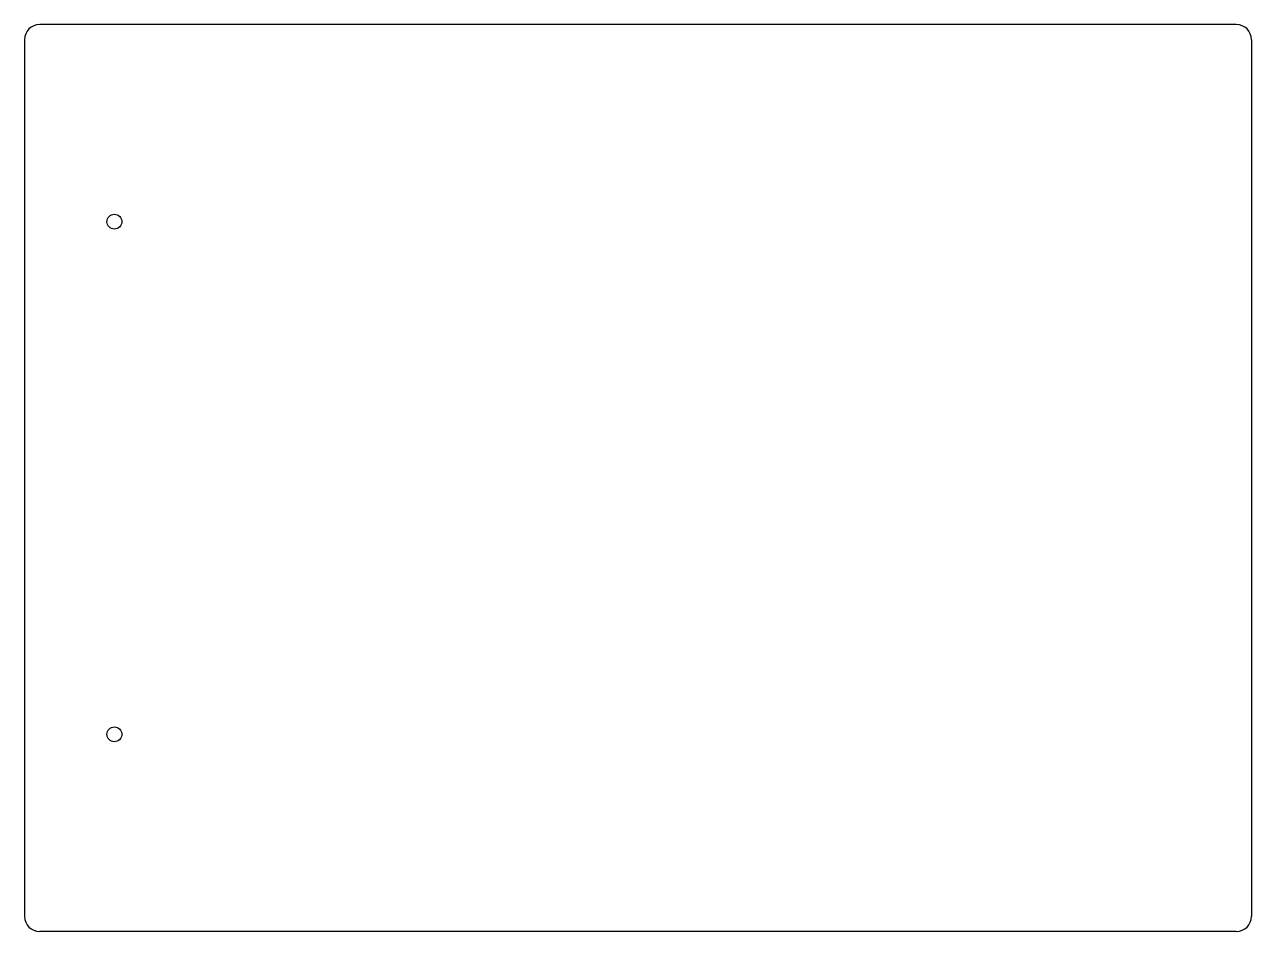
# Model space of a CAD drawing. Header units: millimetres. Extents: x -202 to 202, y -150 to 150.
import ezdxf

# ---------------------------------------------------------------- set-up
doc = ezdxf.new("R2010")
doc.units = ezdxf.units.MM

msp = doc.modelspace()

# ---------------------------------------------------------------- linework, layer by layer
at = {"color": 7, "linetype": 'Continuous', "lineweight": 25}
for p, q in [((197.28, 149.5), (-197.28, 149.5)), ((-202.28, 144.5), (-202.28, -144.5)), ((202.28, 144.5), (202.28, -144.5)), ((197.28, -149.5), (-197.28, -149.5))]:
    msp.add_line(p, q, dxfattribs=at)
for centre in [(-172.64, 84.5), (-172.64, -84.5)]:
    msp.add_circle(centre, 2.45, dxfattribs=at)
for centre, start, end in [((-197.28, 144.5), 90, 180), ((197.28, 144.5), 0, 90), ((-197.28, -144.5), 180, 270), ((197.28, -144.5), 270, 0)]:
    msp.add_arc(centre, 5, start, end, dxfattribs=at)

doc.saveas('drawing.dxf')
